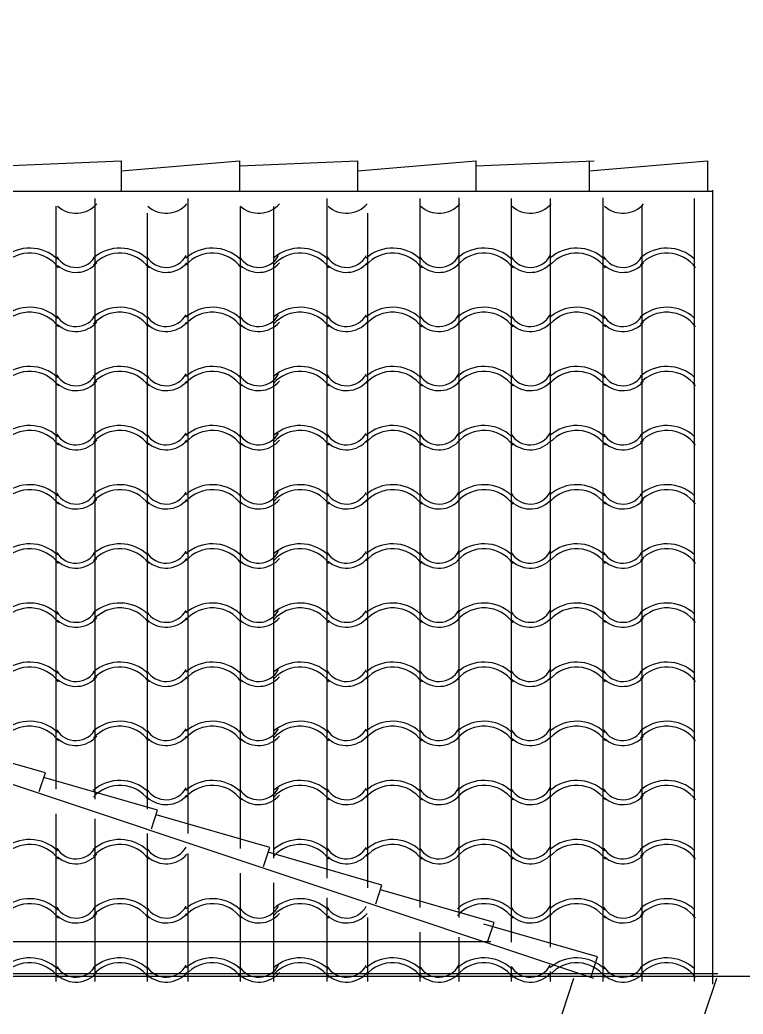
# Model space of a CAD drawing. Extents: x -92740 to -63661, y -15771 to -4391.
# Drawn here: x -90065.9 to -89955.8, y -9648.7 to -9497.4 of the extents above; entities that cross this region are included whole.
import ezdxf

# ---------------------------------------------------------------- set-up
doc = ezdxf.new("R2010")
doc.units = 0
doc.header["$MEASUREMENT"] = 0
doc.layers.add('ELEVATIONS', color=7, linetype='Continuous')
doc.layers.add('ROOFTILE', color=7, linetype='Continuous')

msp = doc.modelspace()

# ---------------------------------------------------------------- linework, layer by layer
at = {"layer": 'ELEVATIONS', "color": 1, "linetype": 'Continuous', "ltscale": 18}
for p, q in [((-89978.53, -9643.28), (-90416.13, -9497.42)), ((-90068.5, -9519.64), (-90050.5, -9518.89)), ((-90050.5, -9520.39), (-90032.5, -9518.89)), ((-90050.5, -9518.89), (-90050.5, -9523.39)), ((-90032.5, -9518.89), (-90032.5, -9523.39)), ((-90032.5, -9519.64), (-90014.5, -9518.89)), ((-90014.5, -9520.39), (-89996.5, -9518.89)), ((-90014.5, -9518.89), (-90014.5, -9523.39)), ((-89996.5, -9518.89), (-89996.5, -9523.39)), ((-89996.5, -9519.64), (-89978.5, -9518.89)), ((-89979.25, -9520.39), (-89961.25, -9518.89)), ((-89979.25, -9518.89), (-89979.25, -9523.39)), ((-89961.25, -9518.89), (-89961.25, -9523.39)), ((-90331, -9523.49), (-89960.5, -9523.49)), ((-89960.5, -9523.33), (-89960.5, -9644.14)), ((-90062.03, -9612), (-90079.34, -9607.02)), ((-90062.97, -9614.84), (-90062.03, -9612)), ((-90044.95, -9617.69), (-90062.26, -9612.71)), ((-90045.9, -9620.54), (-90044.95, -9617.69)), ((-90027.87, -9623.38), (-90045.19, -9618.4)), ((-90028.82, -9626.23), (-90027.87, -9623.38)), ((-90010.8, -9629.07), (-90028.11, -9624.09)), ((-90011.74, -9631.92), (-90010.8, -9629.07)), ((-89993.72, -9634.77), (-90011.03, -9629.79)), ((-89977.97, -9640.02), (-89995.28, -9635.04)), ((-89994.67, -9637.61), (-89993.72, -9634.77)), ((-89978.92, -9642.86), (-89977.97, -9640.02)), ((-89959.68, -9642.57), (-90235.47, -9642.57)), ((-89981.63, -9643.28), (-89983.44, -9648.71)), ((-89959.88, -9643.28), (-89961.69, -9648.71))]:
    msp.add_line(p, q, dxfattribs=at)
at = {"layer": 'ELEVATIONS', "color": 2, "linetype": 'Continuous', "ltscale": 18}
for p, q in [((-91067.19, -9637.67), (-89994.25, -9637.67)), ((-90350.47, -9642.92), (-89809.75, -9642.92))]:
    msp.add_line(p, q, dxfattribs=at)
at = {"layer": 'ROOFTILE', "color": 7, "linetype": 'Continuous', "ltscale": 18}
for p, q in [((-90054.46, -9616), (-90054.46, -9524.61)), ((-90040.29, -9621.25), (-90040.29, -9524.61)), ((-90019.14, -9628), (-90019.14, -9524.61)), ((-90004.97, -9632.5), (-90004.97, -9524.61)), ((-89999.03, -9634), (-89999.03, -9524.5)), ((-89991.06, -9637.75), (-89991.06, -9524.61)), ((-89985.12, -9638.5), (-89985.12, -9524.61)), ((-89977.15, -9643.75), (-89977.15, -9524.5)), ((-89963.24, -9643.75), (-89963.24, -9524.61)), ((-90060.4, -9614.5), (-90060.4, -9525.78)), ((-90046.49, -9617.5), (-90046.49, -9526.83)), ((-90032.32, -9623.5), (-90032.32, -9525.8)), ((-90027.25, -9625), (-90027.25, -9525.8)), ((-90012.94, -9629.5), (-90012.94, -9526.83)), ((-89971.21, -9643.75), (-89971.21, -9525.66)), ((-90060.4, -9643.75), (-90060.4, -9618.25)), ((-90054.46, -9643.75), (-90054.46, -9619)), ((-90046.49, -9643.75), (-90046.49, -9621.25)), ((-90040.29, -9643.75), (-90040.29, -9624.25)), ((-90032.32, -9643.75), (-90032.32, -9627.25)), ((-90027.25, -9643.75), (-90027.25, -9628.75)), ((-90019.14, -9643.75), (-90019.14, -9631)), ((-90012.94, -9643.75), (-90012.94, -9634)), ((-90004.97, -9643.75), (-90004.97, -9636.25)), ((-89999.03, -9643.75), (-89999.03, -9637)), ((-89991.06, -9643.75), (-89991.06, -9641.5)), ((-89985.12, -9643.75), (-89985.12, -9642.25))]:
    msp.add_line(p, q, dxfattribs=at)
for centre, radius, start, end in [((-90057.38, -9522.65), 4.19, 228.3381, 319.0707), ((-90043.65, -9522.65), 4.19, 228.3381, 319.0707), ((-90029.56, -9522.65), 4.19, 228.3381, 319.0707), ((-90016.21, -9522.65), 4.19, 228.3381, 319.0707), ((-90002.12, -9522.65), 4.19, 228.3381, 319.0707), ((-89988.22, -9522.65), 4.19, 228.3381, 319.0707), ((-89974.13, -9522.65), 4.19, 228.3381, 319.0707), ((-90064.42, -9538.31), 6.16, 46.5154, 131.1465), ((-90064.42, -9538.31), 5.41, 36.0644, 138.0128), ((-90050.69, -9538.31), 6.16, 46.5154, 131.1465), ((-90050.69, -9538.31), 5.41, 36.0644, 138.0128), ((-90036.6, -9538.31), 6.16, 46.5154, 131.1465), ((-90036.6, -9538.31), 5.41, 36.0644, 138.0128), ((-90023.25, -9538.31), 6.16, 46.5154, 131.1465), ((-90023.25, -9538.31), 5.41, 36.0644, 138.0128), ((-90009.17, -9538.31), 6.16, 46.5154, 131.1465), ((-90009.17, -9538.31), 5.41, 36.0644, 138.0128), ((-89995.26, -9538.31), 6.16, 46.5154, 131.1465), ((-89995.26, -9538.31), 5.41, 36.0644, 138.0128), ((-89981.17, -9538.31), 6.16, 46.5154, 131.1465), ((-89981.17, -9538.31), 5.41, 36.0644, 138.0128), ((-89967.44, -9538.31), 6.16, 46.5154, 131.1465), ((-89967.44, -9538.31), 5.41, 36.0644, 138.0128), ((-90057.38, -9531.65), 3.44, 211.6504, 331.6052), ((-90057.38, -9531.65), 4.19, 228.3381, 319.0707), ((-90043.65, -9531.65), 3.44, 211.6504, 331.6052), ((-90043.65, -9531.65), 4.19, 228.3381, 319.0707), ((-90029.56, -9531.65), 3.44, 211.6504, 331.6052), ((-90029.56, -9531.65), 4.19, 228.3381, 319.0707), ((-90016.21, -9531.65), 3.44, 211.6504, 331.6052), ((-90016.21, -9531.65), 4.19, 228.3381, 319.0707), ((-90002.12, -9531.65), 3.44, 211.6504, 331.6052), ((-90002.12, -9531.65), 4.19, 228.3381, 319.0707), ((-89988.22, -9531.65), 3.44, 211.6504, 331.6052), ((-89988.22, -9531.65), 4.19, 228.3381, 319.0707), ((-89974.13, -9531.65), 3.44, 211.6504, 331.6052), ((-89974.13, -9531.65), 4.19, 228.3381, 319.0707), ((-90064.42, -9547.31), 6.16, 46.5154, 131.1465), ((-90064.42, -9547.31), 5.41, 36.0644, 138.0128), ((-90050.69, -9547.31), 6.16, 46.5154, 131.1465), ((-90050.69, -9547.31), 5.41, 36.0644, 138.0128), ((-90036.6, -9547.31), 6.16, 46.5154, 131.1465), ((-90036.6, -9547.31), 5.41, 36.0644, 138.0128), ((-90023.25, -9547.31), 6.16, 46.5154, 131.1465), ((-90023.25, -9547.31), 5.41, 36.0644, 138.0128), ((-90009.17, -9547.31), 6.16, 46.5154, 131.1465), ((-90009.17, -9547.31), 5.41, 36.0644, 138.0128), ((-89995.26, -9547.31), 6.16, 46.5154, 131.1465), ((-89995.26, -9547.31), 5.41, 36.0644, 138.0128), ((-89981.17, -9547.31), 6.16, 46.5154, 131.1465), ((-89981.17, -9547.31), 5.41, 36.0644, 138.0128), ((-89967.44, -9547.31), 6.16, 46.5154, 131.1465), ((-89967.44, -9547.31), 5.41, 36.0644, 138.0128), ((-90057.38, -9540.65), 3.44, 211.6504, 331.6052), ((-90057.38, -9540.65), 4.19, 228.3381, 319.0707), ((-90043.65, -9540.65), 3.44, 211.6504, 331.6052), ((-90043.65, -9540.65), 4.19, 228.3381, 319.0707), ((-90029.56, -9540.65), 3.44, 211.6504, 331.6052), ((-90029.56, -9540.65), 4.19, 228.3381, 319.0707), ((-90016.21, -9540.65), 3.44, 211.6504, 331.6052), ((-90016.21, -9540.65), 4.19, 228.3381, 319.0707), ((-90002.12, -9540.65), 3.44, 211.6504, 331.6052), ((-90002.12, -9540.65), 4.19, 228.3381, 319.0707), ((-89988.22, -9540.65), 3.44, 211.6504, 331.6052), ((-89988.22, -9540.65), 4.19, 228.3381, 319.0707), ((-89974.13, -9540.65), 3.44, 211.6504, 331.6052), ((-89974.13, -9540.65), 4.19, 228.3381, 319.0707), ((-90064.42, -9556.31), 6.16, 46.5154, 131.1465), ((-90064.42, -9556.31), 5.41, 36.0644, 138.0128), ((-90050.69, -9556.31), 6.16, 46.5154, 131.1465), ((-90050.69, -9556.31), 5.41, 36.0644, 138.0128), ((-90036.6, -9556.31), 6.16, 46.5154, 131.1465), ((-90036.6, -9556.31), 5.41, 36.0644, 138.0128), ((-90023.25, -9556.31), 6.16, 46.5154, 131.1465), ((-90023.25, -9556.31), 5.41, 36.0644, 138.0128), ((-90009.17, -9556.31), 6.16, 46.5154, 131.1465), ((-90009.17, -9556.31), 5.41, 36.0644, 138.0128), ((-89995.26, -9556.31), 6.16, 46.5154, 131.1465), ((-89995.26, -9556.31), 5.41, 36.0644, 138.0128), ((-89981.17, -9556.31), 6.16, 46.5154, 131.1465), ((-89981.17, -9556.31), 5.41, 36.0644, 138.0128), ((-89967.44, -9556.31), 6.16, 46.5154, 131.1465), ((-89967.44, -9556.31), 5.41, 36.0644, 138.0128), ((-90057.38, -9549.65), 3.44, 211.6504, 331.6052), ((-90057.38, -9549.65), 4.19, 228.3381, 319.0707), ((-90043.65, -9549.65), 3.44, 211.6504, 331.6052), ((-90043.65, -9549.65), 4.19, 228.3381, 319.0707), ((-90029.56, -9549.65), 3.44, 211.6504, 331.6052), ((-90029.56, -9549.65), 4.19, 228.3381, 319.0707), ((-90016.21, -9549.65), 3.44, 211.6504, 331.6052), ((-90016.21, -9549.65), 4.19, 228.3381, 319.0707), ((-90002.12, -9549.65), 3.44, 211.6504, 331.6052), ((-90002.12, -9549.65), 4.19, 228.3381, 319.0707), ((-89988.22, -9549.65), 3.44, 211.6504, 331.6052), ((-89988.22, -9549.65), 4.19, 228.3381, 319.0707), ((-89974.13, -9549.65), 3.44, 211.6504, 331.6052), ((-89974.13, -9549.65), 4.19, 228.3381, 319.0707), ((-90064.42, -9565.31), 6.16, 46.5154, 131.1465), ((-90064.42, -9565.31), 5.41, 36.0644, 138.0128), ((-90057.38, -9558.65), 3.44, 211.6504, 331.6052), ((-90050.69, -9565.31), 6.16, 46.5154, 131.1465), ((-90050.69, -9565.31), 5.41, 36.0644, 138.0128), ((-90043.65, -9558.65), 3.44, 211.6504, 331.6052), ((-90036.6, -9565.31), 6.16, 46.5154, 131.1465), ((-90036.6, -9565.31), 5.41, 36.0644, 138.0128), ((-90029.56, -9558.65), 3.44, 211.6504, 331.6052), ((-90023.25, -9565.31), 6.16, 46.5154, 131.1465), ((-90023.25, -9565.31), 5.41, 36.0644, 138.0128), ((-90016.21, -9558.65), 3.44, 211.6504, 331.6052), ((-90009.17, -9565.31), 6.16, 46.5154, 131.1465), ((-90009.17, -9565.31), 5.41, 36.0644, 138.0128), ((-90002.12, -9558.65), 3.44, 211.6504, 331.6052), ((-89995.26, -9565.31), 6.16, 46.5154, 131.1465), ((-89995.26, -9565.31), 5.41, 36.0644, 138.0128), ((-89988.22, -9558.65), 3.44, 211.6504, 331.6052), ((-89981.17, -9565.31), 6.16, 46.5154, 131.1465), ((-89981.17, -9565.31), 5.41, 36.0644, 138.0128), ((-89974.13, -9558.65), 3.44, 211.6504, 331.6052), ((-89967.44, -9565.31), 6.16, 46.5154, 131.1465), ((-89967.44, -9565.31), 5.41, 36.0644, 138.0128), ((-90057.38, -9558.65), 4.19, 228.3381, 319.0707), ((-90043.65, -9558.65), 4.19, 228.3381, 319.0707), ((-90029.56, -9558.65), 4.19, 228.3381, 319.0707), ((-90016.21, -9558.65), 4.19, 228.3381, 319.0707), ((-90002.12, -9558.65), 4.19, 228.3381, 319.0707), ((-89988.22, -9558.65), 4.19, 228.3381, 319.0707), ((-89974.13, -9558.65), 4.19, 228.3381, 319.0707), ((-90064.42, -9574.31), 6.16, 46.5154, 131.1465), ((-90064.42, -9574.31), 5.41, 36.0644, 138.0128), ((-90057.38, -9567.65), 3.44, 211.6504, 331.6052), ((-90050.69, -9574.31), 6.16, 46.5154, 131.1465), ((-90050.69, -9574.31), 5.41, 36.0644, 138.0128), ((-90043.65, -9567.65), 3.44, 211.6504, 331.6052), ((-90036.6, -9574.31), 6.16, 46.5154, 131.1465), ((-90036.6, -9574.31), 5.41, 36.0644, 138.0128), ((-90029.56, -9567.65), 3.44, 211.6504, 331.6052), ((-90023.25, -9574.31), 6.16, 46.5154, 131.1465), ((-90023.25, -9574.31), 5.41, 36.0644, 138.0128), ((-90016.21, -9567.65), 3.44, 211.6504, 331.6052), ((-90009.17, -9574.31), 6.16, 46.5154, 131.1465), ((-90009.17, -9574.31), 5.41, 36.0644, 138.0128), ((-90002.12, -9567.65), 3.44, 211.6504, 331.6052), ((-89995.26, -9574.31), 6.16, 46.5154, 131.1465), ((-89995.26, -9574.31), 5.41, 36.0644, 138.0128), ((-89988.22, -9567.65), 3.44, 211.6504, 331.6052), ((-89981.17, -9574.31), 6.16, 46.5154, 131.1465), ((-89981.17, -9574.31), 5.41, 36.0644, 138.0128), ((-89974.13, -9567.65), 3.44, 211.6504, 331.6052), ((-89967.44, -9574.31), 6.16, 46.5154, 131.1465), ((-89967.44, -9574.31), 5.41, 36.0644, 138.0128), ((-90057.38, -9567.65), 4.19, 228.3381, 319.0707), ((-90043.65, -9567.65), 4.19, 228.3381, 319.0707), ((-90029.56, -9567.65), 4.19, 228.3381, 319.0707), ((-90016.21, -9567.65), 4.19, 228.3381, 319.0707), ((-90002.12, -9567.65), 4.19, 228.3381, 319.0707), ((-89988.22, -9567.65), 4.19, 228.3381, 319.0707), ((-89974.13, -9567.65), 4.19, 228.3381, 319.0707), ((-90064.42, -9583.31), 6.16, 46.5154, 131.1465), ((-90064.42, -9583.31), 5.41, 36.0644, 138.0128), ((-90057.38, -9576.65), 3.44, 211.6504, 331.6052), ((-90050.69, -9583.31), 6.16, 46.5154, 131.1465), ((-90050.69, -9583.31), 5.41, 36.0644, 138.0128), ((-90043.65, -9576.65), 3.44, 211.6504, 331.6052), ((-90036.6, -9583.31), 6.16, 46.5154, 131.1465), ((-90036.6, -9583.31), 5.41, 36.0644, 138.0128), ((-90029.56, -9576.65), 3.44, 211.6504, 331.6052), ((-90023.25, -9583.31), 6.16, 46.5154, 131.1465), ((-90023.25, -9583.31), 5.41, 36.0644, 138.0128), ((-90016.21, -9576.65), 3.44, 211.6504, 331.6052), ((-90009.17, -9583.31), 6.16, 46.5154, 131.1465), ((-90009.17, -9583.31), 5.41, 36.0644, 138.0128), ((-90002.12, -9576.65), 3.44, 211.6504, 331.6052), ((-89995.26, -9583.31), 6.16, 46.5154, 131.1465), ((-89995.26, -9583.31), 5.41, 36.0644, 138.0128), ((-89988.22, -9576.65), 3.44, 211.6504, 331.6052), ((-89981.17, -9583.31), 6.16, 46.5154, 131.1465), ((-89981.17, -9583.31), 5.41, 36.0644, 138.0128), ((-89974.13, -9576.65), 3.44, 211.6504, 331.6052), ((-89967.44, -9583.31), 6.16, 46.5154, 131.1465), ((-89967.44, -9583.31), 5.41, 36.0644, 138.0128), ((-90057.38, -9576.65), 4.19, 228.3381, 319.0707), ((-90043.65, -9576.65), 4.19, 228.3381, 319.0707), ((-90029.56, -9576.65), 4.19, 228.3381, 319.0707), ((-90016.21, -9576.65), 4.19, 228.3381, 319.0707), ((-90002.12, -9576.65), 4.19, 228.3381, 319.0707), ((-89988.22, -9576.65), 4.19, 228.3381, 319.0707), ((-89974.13, -9576.65), 4.19, 228.3381, 319.0707), ((-90064.42, -9592.31), 6.16, 46.5154, 131.1465), ((-90064.42, -9592.31), 5.41, 36.0644, 138.0128), ((-90057.38, -9585.65), 3.44, 211.6504, 331.6052), ((-90050.69, -9592.31), 6.16, 46.5154, 131.1465), ((-90050.69, -9592.31), 5.41, 36.0644, 138.0128), ((-90043.65, -9585.65), 3.44, 211.6504, 331.6052), ((-90036.6, -9592.31), 6.16, 46.5154, 131.1465), ((-90036.6, -9592.31), 5.41, 36.0644, 138.0128), ((-90029.56, -9585.65), 3.44, 211.6504, 331.6052), ((-90023.25, -9592.31), 6.16, 46.5154, 131.1465), ((-90023.25, -9592.31), 5.41, 36.0644, 138.0128), ((-90016.21, -9585.65), 3.44, 211.6504, 331.6052), ((-90009.17, -9592.31), 6.16, 46.5154, 131.1465), ((-90009.17, -9592.31), 5.41, 36.0644, 138.0128), ((-90002.12, -9585.65), 3.44, 211.6504, 331.6052), ((-89995.26, -9592.31), 6.16, 46.5154, 131.1465), ((-89995.26, -9592.31), 5.41, 36.0644, 138.0128), ((-89988.22, -9585.65), 3.44, 211.6504, 331.6052), ((-89981.17, -9592.31), 6.16, 46.5154, 131.1465), ((-89981.17, -9592.31), 5.41, 36.0644, 138.0128), ((-89974.13, -9585.65), 3.44, 211.6504, 331.6052), ((-89967.44, -9592.31), 6.16, 46.5154, 131.1465), ((-89967.44, -9592.31), 5.41, 36.0644, 138.0128), ((-90057.38, -9585.65), 4.19, 228.3381, 319.0707), ((-90043.65, -9585.65), 4.19, 228.3381, 319.0707), ((-90029.56, -9585.65), 4.19, 228.3381, 319.0707), ((-90016.21, -9585.65), 4.19, 228.3381, 319.0707), ((-90002.12, -9585.65), 4.19, 228.3381, 319.0707), ((-89988.22, -9585.65), 4.19, 228.3381, 319.0707), ((-89974.13, -9585.65), 4.19, 228.3381, 319.0707), ((-90064.42, -9601.31), 6.16, 46.5154, 131.1465), ((-90064.42, -9601.31), 5.41, 36.0644, 138.0128), ((-90057.38, -9594.65), 3.44, 211.6504, 331.6052), ((-90050.69, -9601.31), 6.16, 46.5154, 131.1465), ((-90050.69, -9601.31), 5.41, 36.0644, 138.0128), ((-90043.65, -9594.65), 3.44, 211.6504, 331.6052), ((-90036.6, -9601.31), 6.16, 46.5154, 131.1465), ((-90036.6, -9601.31), 5.41, 36.0644, 138.0128), ((-90029.56, -9594.65), 3.44, 211.6504, 331.6052), ((-90023.25, -9601.31), 6.16, 46.5154, 131.1465), ((-90023.25, -9601.31), 5.41, 36.0644, 138.0128), ((-90016.21, -9594.65), 3.44, 211.6504, 331.6052), ((-90009.17, -9601.31), 6.16, 46.5154, 131.1465), ((-90009.17, -9601.31), 5.41, 36.0644, 138.0128), ((-90002.12, -9594.65), 3.44, 211.6504, 331.6052), ((-89995.26, -9601.31), 6.16, 46.5154, 131.1465), ((-89995.26, -9601.31), 5.41, 36.0644, 138.0128), ((-89988.22, -9594.65), 3.44, 211.6504, 331.6052), ((-89981.17, -9601.31), 6.16, 46.5154, 131.1465), ((-89981.17, -9601.31), 5.41, 36.0644, 138.0128), ((-89974.13, -9594.65), 3.44, 211.6504, 331.6052), ((-89967.44, -9601.31), 6.16, 46.5154, 131.1465), ((-89967.44, -9601.31), 5.41, 36.0644, 138.0128), ((-90057.38, -9594.65), 4.19, 228.3381, 319.0707), ((-90043.65, -9594.65), 4.19, 228.3381, 319.0707), ((-90029.56, -9594.65), 4.19, 228.3381, 319.0707), ((-90016.21, -9594.65), 4.19, 228.3381, 319.0707), ((-90002.12, -9594.65), 4.19, 228.3381, 319.0707), ((-89988.22, -9594.65), 4.19, 228.3381, 319.0707), ((-89974.13, -9594.65), 4.19, 228.3381, 319.0707), ((-90064.42, -9610.31), 6.16, 46.5154, 131.1465), ((-90050.69, -9610.31), 6.16, 46.5154, 131.1465), ((-90036.6, -9610.31), 6.16, 46.5154, 131.1465), ((-90023.25, -9610.31), 6.16, 46.5154, 131.1465), ((-90009.17, -9610.31), 6.16, 46.5154, 131.1465), ((-89995.26, -9610.31), 6.16, 46.5154, 131.1465), ((-89981.17, -9610.31), 6.16, 46.5154, 131.1465), ((-89967.44, -9610.31), 6.16, 46.5154, 131.1465), ((-90064.42, -9610.31), 5.41, 36.0644, 138.0128), ((-90057.38, -9603.65), 3.44, 211.6504, 331.6052), ((-90050.69, -9610.31), 5.41, 36.0644, 138.0128), ((-90043.65, -9603.65), 3.44, 211.6504, 331.6052), ((-90036.6, -9610.31), 5.41, 36.0644, 138.0128), ((-90029.56, -9603.65), 3.44, 211.6504, 331.6052), ((-90023.25, -9610.31), 5.41, 36.0644, 138.0128), ((-90016.21, -9603.65), 3.44, 211.6504, 331.6052), ((-90009.17, -9610.31), 5.41, 36.0644, 138.0128), ((-90002.12, -9603.65), 3.44, 211.6504, 331.6052), ((-89995.26, -9610.31), 5.41, 36.0644, 138.0128), ((-89988.22, -9603.65), 3.44, 211.6504, 331.6052), ((-89981.17, -9610.31), 5.41, 36.0644, 138.0128), ((-89974.13, -9603.65), 3.44, 211.6504, 331.6052), ((-89967.44, -9610.31), 5.41, 36.0644, 138.0128), ((-90057.38, -9603.65), 4.19, 228.3381, 319.0707), ((-90043.65, -9603.65), 4.19, 228.3381, 319.0707), ((-90029.56, -9603.65), 4.19, 228.3381, 319.0707), ((-90016.21, -9603.65), 4.19, 228.3381, 319.0707), ((-90002.12, -9603.65), 4.19, 228.3381, 319.0707), ((-89988.22, -9603.65), 4.19, 228.3381, 319.0707), ((-89974.13, -9603.65), 4.19, 228.3381, 319.0707), ((-90050.69, -9619.31), 6.16, 46.5154, 131.1465), ((-90036.6, -9619.31), 6.16, 46.5154, 131.1465), ((-90023.25, -9619.31), 6.16, 46.5154, 131.1465), ((-90009.17, -9619.31), 6.16, 46.5154, 131.1465), ((-89995.26, -9619.31), 6.16, 46.5154, 131.1465), ((-89981.17, -9619.31), 6.16, 46.5154, 131.1465), ((-89967.44, -9619.31), 6.16, 46.5154, 131.1465), ((-90050.69, -9619.31), 5.41, 36.0644, 138.0128), ((-90043.65, -9612.65), 3.44, 211.6504, 331.6052), ((-90036.6, -9619.31), 5.41, 36.0644, 138.0128), ((-90029.56, -9612.65), 3.44, 211.6504, 331.6052), ((-90023.25, -9619.31), 5.41, 36.0644, 138.0128), ((-90016.21, -9612.65), 3.44, 211.6504, 331.6052), ((-90009.17, -9619.31), 5.41, 36.0644, 138.0128), ((-90002.12, -9612.65), 3.44, 211.6504, 331.6052), ((-89995.26, -9619.31), 5.41, 36.0644, 138.0128), ((-89988.22, -9612.65), 3.44, 211.6504, 331.6052), ((-89981.17, -9619.31), 5.41, 36.0644, 138.0128), ((-89974.13, -9612.65), 3.44, 211.6504, 331.6052), ((-89967.44, -9619.31), 5.41, 36.0644, 138.0128), ((-90043.65, -9612.65), 4.19, 228.3381, 319.0707), ((-90029.56, -9612.65), 4.19, 228.3381, 319.0707), ((-90016.21, -9612.65), 4.19, 228.3381, 319.0707), ((-90002.12, -9612.65), 4.19, 228.3381, 319.0707), ((-89988.22, -9612.65), 4.19, 228.3381, 319.0707), ((-89974.13, -9612.65), 4.19, 228.3381, 319.0707), ((-90064.42, -9628.31), 6.16, 46.5154, 131.1465), ((-90050.69, -9628.31), 6.16, 46.5154, 131.1465), ((-90023.25, -9628.31), 6.16, 46.5154, 131.1465), ((-90009.17, -9628.31), 6.16, 46.5154, 131.1465), ((-89995.26, -9628.31), 6.16, 46.5154, 131.1465), ((-89981.17, -9628.31), 6.16, 46.5154, 131.1465), ((-89967.44, -9628.31), 6.16, 46.5154, 131.1465), ((-90064.42, -9628.31), 5.41, 36.0644, 138.0128), ((-90057.38, -9621.65), 3.44, 211.6504, 331.6052), ((-90050.69, -9628.31), 5.41, 36.0644, 138.0128), ((-90043.65, -9621.65), 3.44, 211.6504, 331.6052), ((-90023.25, -9628.31), 5.41, 36.0644, 138.0128), ((-90016.21, -9621.65), 3.44, 211.6504, 331.6052), ((-90009.17, -9628.31), 5.41, 36.0644, 138.0128), ((-90002.12, -9621.65), 3.44, 211.6504, 331.6052), ((-89995.26, -9628.31), 5.41, 36.0644, 138.0128), ((-89988.22, -9621.65), 3.44, 211.6504, 331.6052), ((-89981.17, -9628.31), 5.41, 36.0644, 138.0128), ((-89974.13, -9621.65), 3.44, 211.6504, 331.6052), ((-89967.44, -9628.31), 5.41, 36.0644, 138.0128), ((-90057.38, -9621.65), 4.19, 228.3381, 319.0707), ((-90043.65, -9621.65), 4.19, 228.3381, 319.0707), ((-90016.21, -9621.65), 4.19, 228.3381, 319.0707), ((-90002.12, -9621.65), 4.19, 228.3381, 319.0707), ((-89988.22, -9621.65), 4.19, 228.3381, 319.0707), ((-89974.13, -9621.65), 4.19, 228.3381, 319.0707), ((-90064.42, -9637.31), 6.16, 46.5154, 131.1465), ((-90050.69, -9637.31), 6.16, 46.5154, 131.1465), ((-90036.6, -9637.31), 6.16, 46.5154, 131.1465), ((-90023.25, -9637.31), 6.16, 46.5154, 131.1465), ((-89995.26, -9637.31), 6.16, 46.5154, 131.1465), ((-89981.17, -9637.31), 6.16, 46.5154, 131.1465), ((-89967.44, -9637.31), 6.16, 46.5154, 131.1465), ((-90064.42, -9637.31), 5.41, 36.0644, 138.0128), ((-90057.38, -9630.65), 3.44, 211.6504, 331.6052), ((-90050.69, -9637.31), 5.41, 36.0644, 138.0128), ((-90043.65, -9630.65), 3.44, 211.6504, 331.6052), ((-90036.6, -9637.31), 5.41, 36.0644, 138.0128), ((-90029.56, -9630.65), 3.44, 211.6504, 331.6052), ((-90023.25, -9637.31), 5.41, 36.0644, 138.0128), ((-90016.21, -9630.65), 3.44, 211.6504, 331.6052), ((-89995.26, -9637.31), 5.41, 36.0644, 138.0128), ((-89988.22, -9630.65), 3.44, 211.6504, 331.6052), ((-89981.17, -9637.31), 5.41, 36.0644, 138.0128), ((-89974.13, -9630.65), 3.44, 211.6504, 331.6052), ((-89967.44, -9637.31), 5.41, 36.0644, 138.0128), ((-90057.38, -9630.65), 4.19, 228.3381, 319.0707), ((-90043.65, -9630.65), 4.19, 228.3381, 319.0707), ((-90029.56, -9630.65), 4.19, 228.3381, 319.0707), ((-90016.21, -9630.65), 4.19, 228.3381, 319.0707), ((-89988.22, -9630.65), 4.19, 228.3381, 319.0707), ((-89974.13, -9630.65), 4.19, 228.3381, 319.0707), ((-90064.42, -9646.31), 6.16, 46.5154, 131.1465), ((-90050.69, -9646.31), 6.16, 46.5154, 131.1465), ((-90036.6, -9646.31), 6.16, 46.5154, 131.1465), ((-90023.25, -9646.31), 6.16, 46.5154, 131.1465), ((-90009.17, -9646.31), 6.16, 46.5154, 131.1465), ((-89995.26, -9646.31), 6.16, 46.5154, 131.1465), ((-89981.17, -9646.31), 6.16, 46.5154, 131.1465), ((-89967.44, -9646.31), 6.16, 46.5154, 131.1465), ((-90064.42, -9646.31), 5.41, 36.0644, 138.0128), ((-90057.38, -9639.65), 3.44, 211.6504, 331.6052), ((-90050.69, -9646.31), 5.41, 36.0644, 138.0128), ((-90043.65, -9639.65), 3.44, 211.6504, 331.6052), ((-90036.6, -9646.31), 5.41, 36.0644, 138.0128), ((-90029.56, -9639.65), 3.44, 211.6504, 331.6052), ((-90023.25, -9646.31), 5.41, 36.0644, 138.0128), ((-90016.21, -9639.65), 3.44, 211.6504, 331.6052), ((-90009.17, -9646.31), 5.41, 36.0644, 138.0128), ((-90002.12, -9639.65), 3.44, 211.6504, 331.6052), ((-89995.26, -9646.31), 5.41, 36.0644, 138.0128), ((-89988.22, -9639.65), 3.44, 211.6504, 331.6052), ((-89981.17, -9646.31), 5.41, 36.0644, 138.0128), ((-89974.13, -9639.65), 3.44, 211.6504, 331.6052), ((-89967.44, -9646.31), 5.41, 36.0644, 138.0128), ((-90057.38, -9639.65), 4.19, 228.3381, 319.0707), ((-90043.65, -9639.65), 4.19, 228.3381, 319.0707), ((-90029.56, -9639.65), 4.19, 228.3381, 319.0707), ((-90016.21, -9639.65), 4.19, 228.3381, 319.0707), ((-90002.12, -9639.65), 4.19, 228.3381, 319.0707), ((-89988.22, -9639.65), 4.19, 228.3381, 319.0707), ((-89974.13, -9639.65), 4.19, 228.3381, 319.0707)]:
    msp.add_arc(centre, radius, start, end, dxfattribs=at)

doc.saveas('drawing.dxf')
